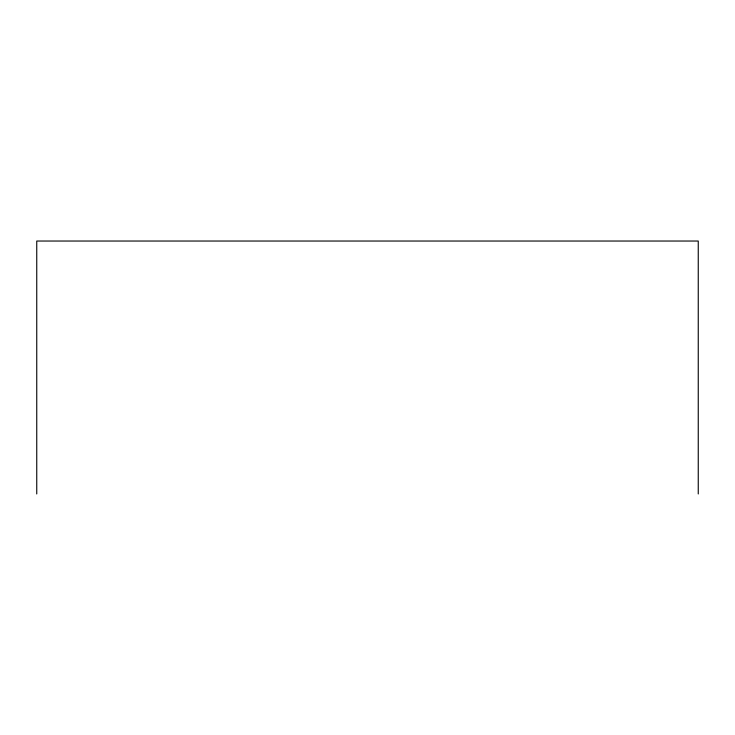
<?xml version="1.0" encoding="UTF-8"?>
<svg xmlns="http://www.w3.org/2000/svg" width="735" height="735" viewBox="0 0 735 735"><rect width="100%" height="100%" fill="white"/><g stroke="black" fill="none" stroke-linecap="round" stroke-linejoin="round"><path stroke-width="1.1" d="M698.25 493.966L698.25 241.034L36.75 241.034L36.75 493.966"/></g></svg>
